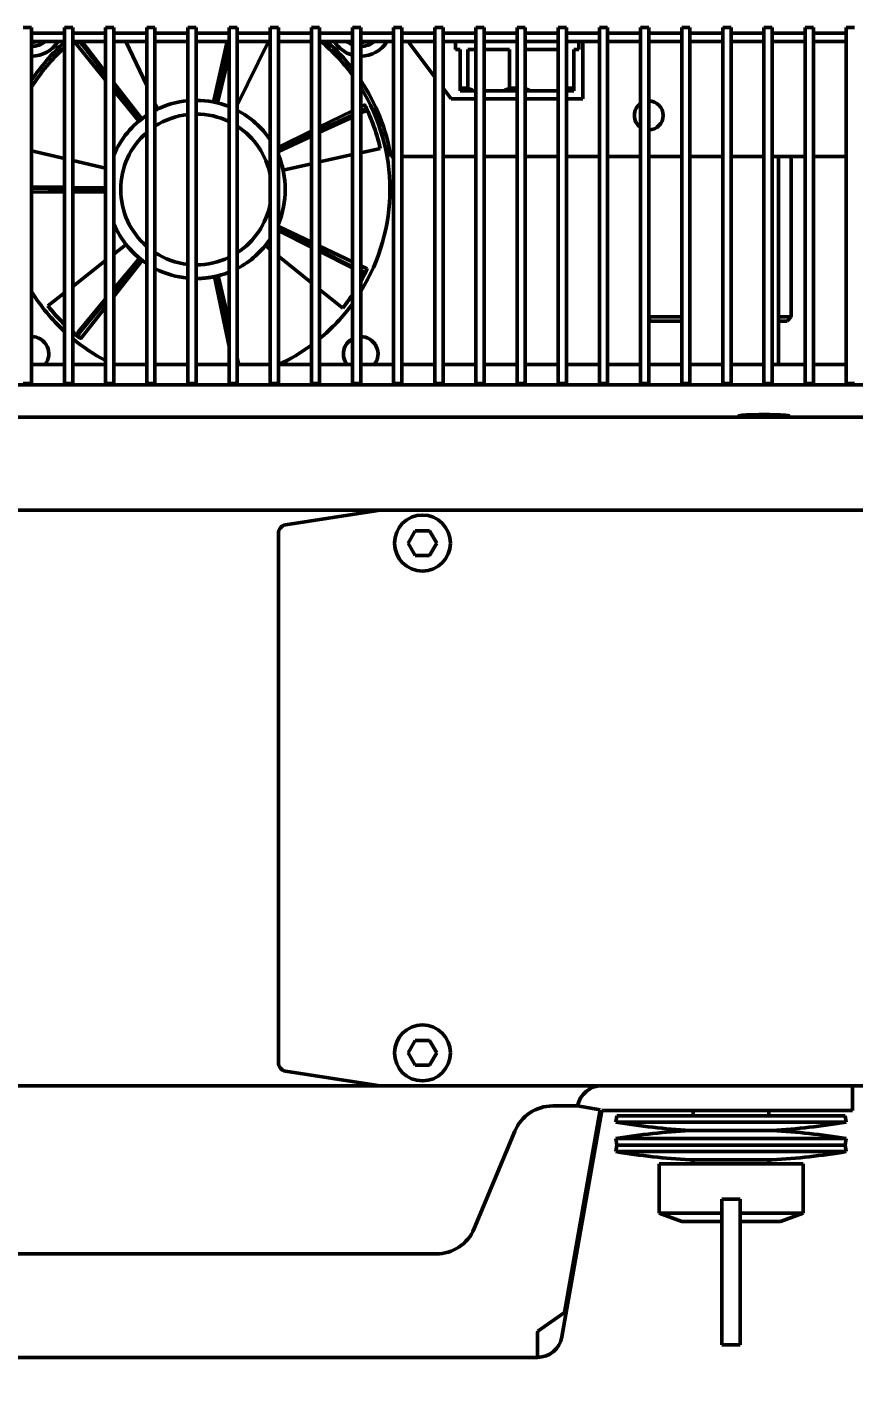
# Model space of a CAD drawing. Header units: millimetres. Extents: x 100 to 5488, y 100 to 4218.
# Drawn here: x 1876.1 to 1976.5, y 2052.7 to 2219.4 of the extents above; entities that cross this region are included whole.
import ezdxf

# ---------------------------------------------------------------- set-up
doc = ezdxf.new("R2010")
doc.units = ezdxf.units.MM
doc.header["$LTSCALE"] = 20
doc.layers.add('Dimension (ANSI)', color=7, linetype='Continuous', lineweight=25)
doc.layers.add('Visible (ANSI)', color=7, linetype='Continuous', lineweight=50)
doc.styles.add('My Text', font='tahoma.ttf')
doc.dimstyles.new('My Dimension - mm [in] (ANSI)', dxfattribs={"dimscale": 20, "dimtxt": 0.7, "dimasz": 2.5, "dimexe": 3.175, "dimexo": 1.6002, "dimgap": 0.8, "dimtad": 0, "dimtoh": 1, "dimrnd": 1e-08, "dimzin": 4, "dimdsep": 46, "dimtxsty": 'My Text', "dimcen": 0.09, "dimdle": 10, "dimclrd": 1, "dimclre": 1, "dimclrt": 1, "dimadec": 1, "dimazin": 1, "dimtfac": 4.354286, "dimtofl": 0, "dimtmove": 0, "dimatfit": 3, "dimfxl": 1, "dimtolj": 1, "dimtzin": 4, "dimlwd": -1, "dimlwe": -1, "dimarcsym": 0})

# ---------------------------------------------------------------- blocks, each defined once
blk = doc.blocks.new('*D9')
at = {"layer": 'Defpoints', "color": 0, "transparency": 16777216}
for p in [(1582.11, 2091.04), (2581.11, 2091.04), (2581.11, 1935.54)]:
    blk.add_point(p, dxfattribs=at)
at = {"layer": 'Dimension (ANSI)', "color": 1, "transparency": 16777216}
for p, q in [((1582.11, 2059.04), (1582.11, 1872.04)), ((2581.11, 2059.04), (2581.11, 1872.04)), ((1632.11, 1935.54), (1968.18, 1935.54)), ((2531.11, 1935.54), (2195.04, 1935.54))]:
    blk.add_line(p, q, dxfattribs=at)
for points in [[(1632.11, 1943.88), (1632.11, 1927.21), (1582.11, 1935.54)], [(2531.11, 1943.88), (2531.11, 1927.21), (2581.11, 1935.54)]]:
    blk.add_solid(points, dxfattribs=at)
at = {"layer": 'Dimension (ANSI)', "color": 1, "transparency": 16777216, "insert": (2081.61, 1944.7), "char_height": 14, "attachment_point": 2, "style": 'My Text'}
blk.add_mtext('\\A1;999.00 mm [39.331 in]', dxfattribs=at)

msp = doc.modelspace()

# ---------------------------------------------------------------- linework, layer by layer
at = {"layer": 'Visible (ANSI)'}
for p, q in [((1875.613, 2219.441), (1876.613, 2219.441)), ((1876.613, 2219.441), (1876.613, 2219.206)), ((1876.613, 2181.713), (1876.613, 2219.206)), ((1880.613, 2219.206), (1880.613, 2219.441)), ((1880.613, 2219.441), (1881.613, 2219.441)), ((1880.613, 2219.206), (1880.613, 2181.713)), ((1881.613, 2219.441), (1881.613, 2219.206)), ((1881.613, 2181.713), (1881.613, 2219.206)), ((1885.613, 2219.206), (1885.613, 2219.441)), ((1885.613, 2219.441), (1886.613, 2219.441)), ((1885.613, 2219.206), (1885.613, 2181.713)), ((1886.613, 2219.441), (1886.613, 2219.206)), ((1886.613, 2181.713), (1886.613, 2219.206)), ((1890.613, 2219.206), (1890.613, 2219.441)), ((1890.613, 2219.441), (1891.613, 2219.441)), ((1890.613, 2219.206), (1890.613, 2181.713)), ((1891.613, 2219.441), (1891.613, 2219.206)), ((1891.613, 2181.713), (1891.613, 2219.206)), ((1895.613, 2219.206), (1895.613, 2219.441)), ((1895.613, 2219.441), (1896.613, 2219.441)), ((1895.613, 2219.206), (1895.613, 2181.713)), ((1896.613, 2219.441), (1896.613, 2219.206)), ((1896.613, 2181.713), (1896.613, 2219.206)), ((1900.613, 2219.206), (1900.613, 2219.441)), ((1900.613, 2219.441), (1901.613, 2219.441)), ((1900.613, 2219.206), (1900.613, 2181.713)), ((1901.613, 2219.441), (1901.613, 2219.206)), ((1901.613, 2181.713), (1901.613, 2219.206)), ((1905.613, 2219.206), (1905.613, 2219.441)), ((1905.613, 2219.441), (1906.613, 2219.441)), ((1905.613, 2219.206), (1905.613, 2181.713)), ((1906.613, 2219.441), (1906.613, 2219.206)), ((1906.613, 2181.713), (1906.613, 2219.206)), ((1910.613, 2219.206), (1910.613, 2219.441)), ((1910.613, 2219.441), (1911.613, 2219.441)), ((1910.613, 2219.206), (1910.613, 2181.713)), ((1911.613, 2219.441), (1911.613, 2219.206)), ((1911.613, 2181.713), (1911.613, 2219.206)), ((1915.613, 2219.206), (1915.613, 2219.441)), ((1915.613, 2219.441), (1916.613, 2219.441)), ((1915.613, 2219.206), (1915.613, 2181.713)), ((1916.613, 2219.441), (1916.613, 2219.206)), ((1916.613, 2181.713), (1916.613, 2219.206)), ((1920.613, 2219.206), (1920.613, 2219.441)), ((1920.613, 2219.441), (1921.613, 2219.441)), ((1920.613, 2219.206), (1920.613, 2181.713)), ((1921.613, 2219.441), (1921.613, 2219.206)), ((1921.613, 2181.713), (1921.613, 2219.206)), ((1925.613, 2219.206), (1925.613, 2219.441)), ((1925.613, 2219.441), (1926.613, 2219.441)), ((1925.613, 2219.206), (1925.613, 2181.713)), ((1926.613, 2219.441), (1926.613, 2219.206)), ((1926.613, 2181.713), (1926.613, 2219.206)), ((1930.613, 2219.206), (1930.613, 2219.441)), ((1930.613, 2219.441), (1931.613, 2219.441)), ((1930.613, 2219.206), (1930.613, 2181.713)), ((1931.613, 2219.441), (1931.613, 2219.206)), ((1931.613, 2181.713), (1931.613, 2219.206)), ((1935.613, 2219.206), (1935.613, 2219.441)), ((1935.613, 2219.441), (1936.613, 2219.441)), ((1935.613, 2219.206), (1935.613, 2181.713)), ((1936.613, 2219.441), (1936.613, 2219.206)), ((1936.613, 2181.713), (1936.613, 2219.206)), ((1940.613, 2219.206), (1940.613, 2219.441)), ((1940.613, 2219.441), (1941.613, 2219.441)), ((1940.613, 2219.206), (1940.613, 2181.713)), ((1941.613, 2219.441), (1941.613, 2219.206)), ((1941.613, 2181.713), (1941.613, 2219.206)), ((1945.613, 2219.206), (1945.613, 2219.441)), ((1945.613, 2219.441), (1946.613, 2219.441)), ((1945.613, 2219.206), (1945.613, 2181.713)), ((1946.613, 2219.441), (1946.613, 2219.206)), ((1946.613, 2181.713), (1946.613, 2219.206)), ((1950.613, 2219.206), (1950.613, 2219.441)), ((1950.613, 2219.441), (1951.613, 2219.441)), ((1950.613, 2219.206), (1950.613, 2181.713)), ((1951.613, 2219.441), (1951.613, 2219.206)), ((1951.613, 2181.713), (1951.613, 2219.206)), ((1955.613, 2219.206), (1955.613, 2219.441)), ((1955.613, 2219.441), (1956.613, 2219.441)), ((1955.613, 2219.206), (1955.613, 2181.713)), ((1956.613, 2219.441), (1956.613, 2219.206)), ((1956.613, 2181.713), (1956.613, 2219.206)), ((1960.613, 2219.206), (1960.613, 2219.441)), ((1960.613, 2219.441), (1961.613, 2219.441)), ((1960.613, 2219.206), (1960.613, 2181.713)), ((1961.613, 2219.441), (1961.613, 2219.206)), ((1961.613, 2181.713), (1961.613, 2219.206)), ((1965.613, 2219.206), (1965.613, 2219.441)), ((1965.613, 2219.441), (1966.613, 2219.441)), ((1965.613, 2219.206), (1965.613, 2181.713)), ((1966.613, 2219.441), (1966.613, 2219.206)), ((1966.613, 2181.713), (1966.613, 2219.206)), ((1970.613, 2219.206), (1970.613, 2219.441)), ((1970.613, 2219.441), (1971.613, 2219.441)), ((1970.613, 2219.206), (1970.613, 2181.713)), ((1971.613, 2219.441), (1971.613, 2219.206)), ((1971.613, 2181.713), (1971.613, 2219.206)), ((1975.613, 2219.206), (1975.613, 2219.441)), ((1975.613, 2219.441), (1976.613, 2219.441)), ((1975.613, 2219.206), (1975.613, 2181.713)), ((1876.613, 2218.741), (1880.613, 2218.741)), ((1880.613, 2217.741), (1876.613, 2217.741)), ((1881.613, 2218.741), (1885.613, 2218.741)), ((1885.613, 2217.741), (1881.613, 2217.741)), ((1882.412, 2217.727), (1882.263, 2217.61)), ((1886.613, 2218.741), (1890.613, 2218.741)), ((1890.613, 2217.741), (1886.613, 2217.741)), ((1888.07, 2217.741), (1890.613, 2212.383)), ((1891.613, 2218.741), (1895.613, 2218.741)), ((1895.613, 2217.741), (1891.613, 2217.741)), ((1896.613, 2218.741), (1900.613, 2218.741)), ((1900.613, 2217.741), (1896.613, 2217.741)), ((1898.742, 2210.363), (1900.369, 2217.741)), ((1901.613, 2218.741), (1905.613, 2218.741)), ((1905.613, 2217.741), (1901.613, 2217.741)), ((1905.396, 2217.741), (1901.613, 2209.987)), ((1906.613, 2218.741), (1910.613, 2218.741)), ((1910.613, 2217.741), (1906.613, 2217.741)), ((1911.613, 2218.741), (1915.613, 2218.741)), ((1915.613, 2217.741), (1911.613, 2217.741)), ((1916.613, 2218.741), (1920.613, 2218.741)), ((1920.613, 2217.741), (1916.613, 2217.741)), ((1921.613, 2218.741), (1925.613, 2218.741)), ((1925.613, 2217.741), (1921.613, 2217.741)), ((1922.363, 2217.741), (1925.613, 2213.407)), ((1926.613, 2218.741), (1930.613, 2218.741)), ((1930.613, 2217.741), (1926.613, 2217.741)), ((1928.113, 2217.741), (1928.113, 2216.741)), ((1931.613, 2218.741), (1935.613, 2218.741)), ((1935.613, 2217.741), (1931.613, 2217.741)), ((1936.613, 2218.741), (1940.613, 2218.741)), ((1940.613, 2217.741), (1936.613, 2217.741)), ((1941.613, 2218.741), (1945.613, 2218.741)), ((1945.613, 2217.741), (1941.613, 2217.741)), ((1943.113, 2217.741), (1943.113, 2216.741)), ((1943.613, 2217.241), (1943.613, 2217.741)), ((1946.613, 2218.741), (1950.613, 2218.741)), ((1950.613, 2217.741), (1946.613, 2217.741)), ((1951.613, 2218.741), (1955.613, 2218.741)), ((1955.613, 2217.741), (1951.613, 2217.741)), ((1956.613, 2218.741), (1960.613, 2218.741)), ((1960.613, 2217.741), (1956.613, 2217.741)), ((1961.613, 2218.741), (1965.613, 2218.741)), ((1965.613, 2217.741), (1961.613, 2217.741)), ((1966.613, 2218.741), (1970.613, 2218.741)), ((1970.613, 2217.741), (1966.613, 2217.741)), ((1971.613, 2218.741), (1975.613, 2218.741)), ((1975.613, 2217.741), (1971.613, 2217.741)), ((1885.613, 2213.011), (1882.04, 2217.429)), ((1882.767, 2217.369), (1885.613, 2213.678)), ((1885.613, 2214.004), (1882.923, 2217.491)), ((1900.613, 2216.911), (1898.996, 2210.309)), ((1899.189, 2210.263), (1900.613, 2216.075)), ((1928.713, 2216.741), (1928.113, 2216.741)), ((1928.713, 2212.041), (1928.713, 2216.741)), ((1929.617, 2216.741), (1929.617, 2212.041)), ((1930.613, 2216.741), (1929.617, 2216.741)), ((1934.708, 2216.741), (1931.613, 2216.741)), ((1934.708, 2212.041), (1934.708, 2216.741)), ((1940.613, 2216.741), (1936.613, 2216.741)), ((1942.513, 2216.741), (1942.513, 2212.041)), ((1943.113, 2216.741), (1942.513, 2216.741)), ((1943.613, 2210.741), (1943.613, 2217.241)), ((1889.997, 2208.319), (1886.613, 2212.707)), ((1886.613, 2212.381), (1889.839, 2208.198)), ((1889.639, 2208.033), (1886.613, 2211.775)), ((1926.613, 2212.074), (1927.613, 2210.741)), ((1928.713, 2212.041), (1928.713, 2211.741)), ((1929.617, 2212.041), (1928.713, 2212.041)), ((1930.382, 2211.741), (1928.713, 2211.741)), ((1930.382, 2211.741), (1930.613, 2211.741)), ((1931.613, 2211.741), (1933.944, 2211.741)), ((1935.613, 2211.741), (1933.944, 2211.741)), ((1935.613, 2212.041), (1934.708, 2212.041)), ((1937.282, 2211.741), (1936.613, 2211.741)), ((1937.282, 2211.741), (1940.613, 2211.741)), ((1942.513, 2212.041), (1941.613, 2212.041)), ((1942.513, 2211.741), (1941.613, 2211.741)), ((1891.613, 2210.276), (1891.968, 2209.528)), ((1911.613, 2207.342), (1915.613, 2209.307)), ((1916.613, 2209.798), (1917.09, 2210.032)), ((1916.87, 2209.337), (1916.613, 2209.218)), ((1917.298, 2209.604), (1917.217, 2209.775)), ((1927.613, 2210.741), (1930.613, 2210.741)), ((1931.613, 2210.741), (1935.613, 2210.741)), ((1936.613, 2210.741), (1940.613, 2210.741)), ((1941.613, 2210.741), (1943.613, 2210.741)), ((1889.839, 2208.198), (1889.997, 2208.319)), ((1915.613, 2208.755), (1911.613, 2206.904)), ((1911.613, 2206.684), (1915.613, 2208.536)), ((1916.613, 2208.999), (1916.955, 2209.157)), ((1906.613, 2204.885), (1910.613, 2206.85)), ((1910.613, 2206.441), (1906.613, 2204.589)), ((1906.613, 2204.37), (1910.613, 2206.221)), ((1876.613, 2204.436), (1880.613, 2203.497)), ((1918.978, 2204.735), (1916.613, 2204.207)), ((1918.944, 2204.89), (1918.978, 2204.735)), ((1881.613, 2203.262), (1885.613, 2202.323)), ((1910.613, 2202.867), (1907.186, 2202.102)), ((1915.613, 2203.984), (1911.613, 2203.09)), ((1920.277, 2203.741), (1920.613, 2203.741)), ((1921.613, 2203.741), (1925.613, 2203.741)), ((1926.613, 2203.741), (1930.613, 2203.741)), ((1931.613, 2203.741), (1935.613, 2203.741)), ((1936.613, 2203.741), (1940.613, 2203.741)), ((1941.613, 2203.741), (1945.613, 2203.741)), ((1946.613, 2203.741), (1950.613, 2203.741)), ((1951.613, 2203.741), (1955.613, 2203.741)), ((1956.613, 2203.741), (1960.613, 2203.741)), ((1961.613, 2203.741), (1965.613, 2203.741)), ((1966.613, 2203.741), (1970.613, 2203.741)), ((1967.363, 2203.741), (1967.363, 2178.435)), ((1968.913, 2203.741), (1968.913, 2184.241)), ((1971.613, 2203.741), (1975.613, 2203.741)), ((1880.613, 2200.009), (1876.613, 2200.076)), ((1876.613, 2199.877), (1880.613, 2199.81)), ((1880.613, 2199.431), (1876.613, 2199.406)), ((1885.613, 2199.925), (1881.613, 2199.992)), ((1881.613, 2199.793), (1885.613, 2199.726)), ((1885.613, 2199.463), (1881.613, 2199.437)), ((1906.613, 2195.215), (1910.613, 2193.313)), ((1910.613, 2192.904), (1906.613, 2194.921)), ((1906.613, 2194.698), (1910.613, 2192.681)), ((1886.613, 2191.875), (1888.098, 2193.043)), ((1905.613, 2192.45), (1905.03, 2192.921)), ((1911.613, 2192.837), (1915.613, 2190.934)), ((1881.613, 2187.942), (1885.613, 2191.088)), ((1889.713, 2191.389), (1886.613, 2187.636)), ((1886.613, 2187.323), (1889.866, 2191.262)), ((1890.071, 2191.103), (1886.613, 2186.713)), ((1889.866, 2191.262), (1889.713, 2191.389)), ((1910.613, 2188.399), (1906.613, 2191.639)), ((1915.613, 2190.383), (1911.613, 2192.4)), ((1911.613, 2192.177), (1915.613, 2190.16)), ((1899.03, 2189.179), (1898.835, 2189.138)), ((1900.613, 2181.63), (1899.03, 2189.179)), ((1899.282, 2189.239), (1900.613, 2183.551)), ((1916.613, 2190.459), (1917.397, 2190.086)), ((1916.716, 2189.826), (1916.613, 2189.878)), ((1916.613, 2189.656), (1916.628, 2189.648)), ((1917.191, 2189.656), (1917.275, 2189.826)), ((1898.835, 2189.138), (1900.613, 2180.66)), ((1914.419, 2185.315), (1911.613, 2187.589)), ((1878.601, 2185.573), (1880.613, 2187.155)), ((1885.613, 2186.425), (1882.336, 2182.459)), ((1882.49, 2182.333), (1885.613, 2186.113)), ((1878.698, 2185.448), (1878.601, 2185.573)), ((1885.613, 2185.444), (1882.593, 2181.612)), ((1914.519, 2185.438), (1914.419, 2185.315)), ((1955.613, 2184.241), (1951.613, 2184.241)), ((1968.913, 2184.241), (1967.363, 2184.241)), ((1968.413, 2183.741), (1968.913, 2184.241)), ((1951.813, 2183.741), (1951.613, 2183.941)), ((1955.613, 2183.741), (1951.813, 2183.741)), ((1968.413, 2183.741), (1967.363, 2183.741)), ((1876.613, 2181.713), (1876.613, 2176.137)), ((1880.613, 2176.137), (1880.613, 2181.713)), ((1881.613, 2181.713), (1881.613, 2176.137)), ((1882.219, 2181.908), (1882.367, 2181.789)), ((1885.613, 2176.137), (1885.613, 2181.713)), ((1886.613, 2181.713), (1886.613, 2176.137)), ((1890.613, 2176.137), (1890.613, 2181.713)), ((1891.613, 2181.713), (1891.613, 2176.137)), ((1895.613, 2176.137), (1895.613, 2181.713)), ((1896.613, 2181.713), (1896.613, 2176.137)), ((1900.613, 2176.137), (1900.613, 2181.713)), ((1901.613, 2181.713), (1901.613, 2176.137)), ((1905.613, 2176.137), (1905.613, 2181.713)), ((1906.613, 2181.713), (1906.613, 2176.137)), ((1910.613, 2176.137), (1910.613, 2181.713)), ((1911.613, 2181.713), (1911.613, 2176.137)), ((1915.613, 2176.137), (1915.613, 2181.713)), ((1916.613, 2181.713), (1916.613, 2176.137)), ((1920.613, 2176.137), (1920.613, 2181.713)), ((1921.613, 2181.713), (1921.613, 2176.137)), ((1925.613, 2176.137), (1925.613, 2181.713)), ((1926.613, 2181.713), (1926.613, 2176.137)), ((1930.613, 2176.137), (1930.613, 2181.713)), ((1931.613, 2181.713), (1931.613, 2176.137)), ((1935.613, 2176.137), (1935.613, 2181.713)), ((1936.613, 2181.713), (1936.613, 2176.137)), ((1940.613, 2176.137), (1940.613, 2181.713)), ((1941.613, 2181.713), (1941.613, 2176.137)), ((1945.613, 2176.137), (1945.613, 2181.713)), ((1946.613, 2181.713), (1946.613, 2176.137)), ((1950.613, 2176.137), (1950.613, 2181.713)), ((1951.613, 2181.713), (1951.613, 2176.137)), ((1955.613, 2176.137), (1955.613, 2181.713)), ((1956.613, 2181.713), (1956.613, 2176.137)), ((1960.613, 2176.137), (1960.613, 2181.713)), ((1961.613, 2181.713), (1961.613, 2176.137)), ((1965.613, 2176.137), (1965.613, 2181.713)), ((1966.613, 2181.713), (1966.613, 2176.137)), ((1970.613, 2176.137), (1970.613, 2181.713)), ((1971.613, 2181.713), (1971.613, 2176.137)), ((1975.613, 2176.137), (1975.613, 2181.713)), ((1901.613, 2179.275), (1901.809, 2178.435)), ((1880.613, 2178.435), (1876.613, 2178.435)), ((1885.613, 2178.435), (1881.613, 2178.435)), ((1890.613, 2178.435), (1886.613, 2178.435)), ((1895.613, 2178.435), (1891.613, 2178.435)), ((1900.613, 2178.435), (1896.613, 2178.435)), ((1905.613, 2178.435), (1901.613, 2178.435)), ((1910.613, 2178.435), (1906.613, 2178.435)), ((1915.613, 2178.435), (1911.613, 2178.435)), ((1920.613, 2178.435), (1916.613, 2178.435)), ((1925.613, 2178.435), (1921.613, 2178.435)), ((1930.613, 2178.435), (1926.613, 2178.435)), ((1935.613, 2178.435), (1931.613, 2178.435)), ((1940.613, 2178.435), (1936.613, 2178.435)), ((1945.613, 2178.435), (1941.613, 2178.435)), ((1950.613, 2178.435), (1946.613, 2178.435)), ((1955.613, 2178.435), (1951.613, 2178.435)), ((1960.613, 2178.435), (1956.613, 2178.435)), ((1965.613, 2178.435), (1961.613, 2178.435)), ((1970.613, 2178.435), (1966.613, 2178.435)), ((1975.613, 2178.435), (1971.613, 2178.435)), ((1605.913, 2175.99), (2557.313, 2175.99)), ((1875.613, 2176.131), (1876.613, 2176.131)), ((1876.613, 2176.137), (1876.613, 2176.131)), ((1880.613, 2176.131), (1880.613, 2176.137)), ((1880.613, 2176.131), (1881.613, 2176.131)), ((1881.613, 2176.137), (1881.613, 2176.131)), ((1885.613, 2176.131), (1885.613, 2176.137)), ((1885.613, 2176.131), (1886.613, 2176.131)), ((1886.613, 2176.137), (1886.613, 2176.131)), ((1890.613, 2176.131), (1890.613, 2176.137)), ((1890.613, 2176.131), (1891.613, 2176.131)), ((1891.613, 2176.137), (1891.613, 2176.131)), ((1895.613, 2176.131), (1895.613, 2176.137)), ((1895.613, 2176.131), (1896.613, 2176.131)), ((1896.613, 2176.137), (1896.613, 2176.131)), ((1900.613, 2176.131), (1900.613, 2176.137)), ((1900.613, 2176.131), (1901.613, 2176.131)), ((1901.613, 2176.137), (1901.613, 2176.131)), ((1905.613, 2176.131), (1905.613, 2176.137)), ((1905.613, 2176.131), (1906.613, 2176.131)), ((1906.613, 2176.137), (1906.613, 2176.131)), ((1910.613, 2176.131), (1910.613, 2176.137)), ((1910.613, 2176.131), (1911.613, 2176.131)), ((1911.613, 2176.137), (1911.613, 2176.131)), ((1915.613, 2176.131), (1915.613, 2176.137)), ((1915.613, 2176.131), (1916.613, 2176.131)), ((1916.613, 2176.137), (1916.613, 2176.131)), ((1920.613, 2176.131), (1920.613, 2176.137)), ((1920.613, 2176.131), (1921.613, 2176.131)), ((1921.613, 2176.137), (1921.613, 2176.131)), ((1925.613, 2176.131), (1925.613, 2176.137)), ((1925.613, 2176.131), (1926.613, 2176.131)), ((1926.613, 2176.137), (1926.613, 2176.131)), ((1930.613, 2176.131), (1930.613, 2176.137)), ((1930.613, 2176.131), (1931.613, 2176.131)), ((1931.613, 2176.137), (1931.613, 2176.131)), ((1935.613, 2176.131), (1935.613, 2176.137)), ((1935.613, 2176.131), (1936.613, 2176.131)), ((1936.613, 2176.137), (1936.613, 2176.131)), ((1940.613, 2176.131), (1940.613, 2176.137)), ((1940.613, 2176.131), (1941.613, 2176.131)), ((1941.613, 2176.137), (1941.613, 2176.131)), ((1945.613, 2176.131), (1945.613, 2176.137)), ((1945.613, 2176.131), (1946.613, 2176.131)), ((1946.613, 2176.137), (1946.613, 2176.131)), ((1950.613, 2176.131), (1950.613, 2176.137)), ((1950.613, 2176.131), (1951.613, 2176.131)), ((1951.613, 2176.137), (1951.613, 2176.131)), ((1955.613, 2176.131), (1955.613, 2176.137)), ((1955.613, 2176.131), (1956.613, 2176.131)), ((1956.613, 2176.137), (1956.613, 2176.131)), ((1960.613, 2176.131), (1960.613, 2176.137)), ((1960.613, 2176.131), (1961.613, 2176.131)), ((1961.613, 2176.137), (1961.613, 2176.131)), ((1965.613, 2176.131), (1965.613, 2176.137)), ((1965.613, 2176.131), (1966.613, 2176.131)), ((1966.613, 2176.137), (1966.613, 2176.131)), ((1970.613, 2176.131), (1970.613, 2176.137)), ((1970.613, 2176.131), (1971.613, 2176.131)), ((1971.613, 2176.137), (1971.613, 2176.131)), ((1975.613, 2176.131), (1975.613, 2176.137)), ((1975.613, 2176.131), (1976.613, 2176.131)), ((1605.613, 2172.041), (2557.613, 2172.041)), ((1596.113, 2160.741), (1919.409, 2160.741)), ((1918.463, 2160.67), (1907.463, 2158.953)), ((1919.409, 2160.741), (2243.817, 2160.741)), ((1906.613, 2093.582), (1906.613, 2157.9)), ((1923.247, 2158.241), (1922.381, 2156.741)), ((1923.247, 2158.241), (1924.979, 2158.241)), ((1925.845, 2156.741), (1924.979, 2158.241)), ((1922.381, 2156.741), (1923.247, 2155.241)), ((1924.979, 2155.241), (1925.845, 2156.741)), ((1924.979, 2155.241), (1923.247, 2155.241)), ((1923.247, 2096.241), (1922.381, 2094.741)), ((1923.247, 2096.241), (1924.979, 2096.241)), ((1925.845, 2094.741), (1924.979, 2096.241)), ((1922.381, 2094.741), (1923.247, 2093.241)), ((1924.979, 2093.241), (1925.845, 2094.741)), ((1907.463, 2092.529), (1918.463, 2090.812)), ((1924.979, 2093.241), (1923.247, 2093.241)), ((1919.409, 2090.741), (1609.39, 2090.741)), ((1919.409, 2090.741), (2243.817, 2090.741)), ((1976.389, 2090.741), (1976.389, 2087.741)), ((1942.958, 2088.296), (1939.946, 2088.296)), ((1941.05, 2060.2), (1945.906, 2087.741)), ((1945.715, 2087.81), (1941.374, 2063.189)), ((1942.958, 2088.296), (1945.715, 2087.81)), ((1971.389, 2087.741), (1945.906, 2087.741)), ((1957.013, 2087.109), (1957.013, 2087.741)), ((1966.213, 2087.109), (1966.213, 2087.741)), ((1976.389, 2087.741), (1971.389, 2087.741)), ((1947.743, 2087.109), (1947.613, 2086.319)), ((1947.613, 2086.319), (1975.613, 2086.319)), ((1947.743, 2087.109), (1975.483, 2087.109)), ((1975.483, 2087.109), (1975.613, 2086.319)), ((1930.395, 2073.373), (1935.331, 2085.219)), ((1975.613, 2084.319), (1947.613, 2084.319)), ((1947.743, 2083.53), (1947.613, 2084.319)), ((1956.613, 2085.319), (1966.613, 2085.319)), ((1966.613, 2085.319), (1956.613, 2085.319)), ((1975.483, 2083.53), (1975.613, 2084.319)), ((1947.743, 2083.53), (1947.613, 2082.741)), ((1947.613, 2082.741), (1975.613, 2082.741)), ((1947.743, 2083.53), (1975.483, 2083.53)), ((1947.743, 2083.53), (1975.483, 2083.53)), ((1975.483, 2083.53), (1975.613, 2082.741)), ((1952.863, 2081.241), (1970.363, 2081.241)), ((1952.863, 2075.241), (1952.863, 2081.241)), ((1966.613, 2081.741), (1956.613, 2081.741)), ((1957.013, 2081.241), (1957.013, 2081.741)), ((1966.213, 2081.241), (1966.213, 2081.741)), ((1970.363, 2075.241), (1970.363, 2081.241)), ((1960.513, 2059.241), (1960.513, 2076.973)), ((1962.713, 2059.241), (1962.713, 2076.973)), ((1960.513, 2075.241), (1952.863, 2075.241)), ((1955.613, 2074.241), (1952.863, 2075.241)), ((1955.613, 2074.241), (1960.513, 2074.241)), ((1962.713, 2075.241), (1970.363, 2075.241)), ((1962.713, 2074.241), (1967.613, 2074.241)), ((1967.613, 2074.241), (1970.363, 2075.241)), ((1925.779, 2070.296), (1737.446, 2070.296)), ((1941.374, 2063.189), (1938.13, 2060.918)), ((1938.095, 2060.721), (1938.13, 2060.918)), ((1938.095, 2060.721), (1938.095, 2057.721)), ((1960.513, 2059.241), (1962.713, 2059.241)), ((1938.095, 2057.721), (1725.13, 2057.721))]:
    msp.add_line(p, q, dxfattribs=at)
for centre in [(1924.113, 2156.741), (1924.113, 2094.741)]:
    msp.add_circle(centre, 3.4, dxfattribs=at)
for centre, radius, start, end in [((1876.613, 2219.741), 3.8, 270, 328.24314), ((1876.613, 2219.741), 2.6, 270, 309.71514), ((1876.613, 2219.741), 2.1, 270, 287.75279), ((1896.613, 2199.741), 24, 131.81031, 146.44269), ((1896.613, 2199.741), 23.542, 36.18842, 49.87158), ((1896.613, 2199.741), 24, 37.65846, 48.59038), ((1916.613, 2219.741), 3.8, 211.75686, 254.74248), ((1916.613, 2219.741), 2.6, 230.28486, 247.38014), ((1916.613, 2219.741), 3.8, 270, 328.24314), ((1916.613, 2219.741), 2.6, 270, 309.71514), ((1916.613, 2219.741), 2.1, 270, 287.75279), ((1896.613, 2199.741), 23.542, 132.81599, 148.16358), ((1896.613, 2199.741), 24, 9.59407, 33.55731), ((1896.613, 2199.741), 23.542, 328.16358, 31.83642), ((1896.613, 2199.741), 10.833, 95.29638, 117.48643), ((1896.613, 2199.741), 10.833, 68.33182, 90), ((1896.613, 2199.741), 10.833, 33.82216, 62.51357), ((1951.613, 2208.741), 1.75, 124.8499, 235.1501), ((1951.613, 2208.741), 1.75, 270, 90), ((1896.613, 2199.741), 10.833, 123.63128, 157.38014), ((1896.613, 2199.741), 9.167, 96.26291, 123.05573), ((1896.613, 2199.741), 9.167, 64.1279, 90), ((1896.613, 2199.741), 9.167, 130.88519, 229.11481), ((1896.613, 2199.741), 9.167, 10.9425, 56.94427), ((1896.613, 2199.741), 10.833, 337.38014, 22.61986), ((1896.613, 2199.741), 9.167, 303.05573, 349.0575), ((1896.613, 2199.741), 10.833, 202.61986, 236.36872), ((1896.613, 2199.741), 10.833, 297.48643, 326.17784), ((1896.613, 2199.741), 9.167, 236.94427, 263.73709), ((1896.613, 2199.741), 9.167, 270, 295.8721), ((1896.613, 2199.741), 10.833, 242.51357, 264.70362), ((1896.613, 2199.741), 10.833, 270, 291.66818), ((1896.613, 2199.741), 23.542, 211.83642, 227.18401), ((1896.613, 2199.741), 23.542, 309.58098, 323.81158), ((1876.613, 2179.741), 2.1, 321.56992, 90), ((1896.613, 2199.741), 23.542, 230.41902, 242.14363), ((1916.613, 2179.741), 2.1, 118.43689, 218.43008), ((1916.613, 2179.741), 2.1, 321.56992, 90), ((1896.613, 2199.741), 23.542, 295.17634, 306.49055), ((1945.906, 2087.741), 3, 90, 169.33922), ((1939.946, 2083.296), 5, 90, 157.38014), ((1961.613, 2171.319), 86.145, 260.64702, 266.6726), ((1961.613, 2171.319), 86.145, 273.3274, 279.35298), ((1961.613, 1999.319), 86.145, 93.3274, 99.35298), ((1961.613, 1999.319), 86.145, 80.64702, 86.6726), ((1961.613, 2167.741), 86.145, 260.64702, 266.6726), ((1961.613, 2167.741), 86.145, 273.3274, 279.35298), ((1925.779, 2075.296), 5, 270, 337.38014), ((1938.095, 2060.721), 3, 270, 350)]:
    msp.add_arc(centre, radius, start, end, dxfattribs=at)
for centre, major_axis, ratio, start_param, end_param in [((1919.45, 2159.741), (-2.566, 0.019), 0.389684, 4.7313406, 5.1100028), ((1907.613, 2157.893), (-0.049, 1.07), 0.9335383, 0.1021487, 1.5220923), ((1907.613, 2093.588), (-0.049, -1.07), 0.9335383, 4.761093, 6.1810366), ((1919.45, 2091.741), (-2.566, -0.019), 0.389684, 1.1731826, 1.5518447)]:
    msp.add_ellipse(centre, major_axis=major_axis, ratio=ratio, start_param=start_param, end_param=end_param, dxfattribs=at)
for points, knots in [([(1882.11, 2217.486), (1882.052, 2217.438), (1882.029, 2217.419), (1882.061, 2217.446), (1882.113, 2217.49), (1882.262, 2217.609)], [-0.27947461, -0.27947461, -0.27947461, -0.27947461, -0.13305383, -0.13305383, -0.00000154, -0.00000154, -0.00000154, -0.00000154]), ([(1882.262, 2217.609), (1882.274, 2217.619), (1882.289, 2217.626), (1882.323, 2217.634), (1882.342, 2217.636), (1882.401, 2217.631), (1882.444, 2217.62), (1882.532, 2217.579), (1882.577, 2217.551), (1882.649, 2217.495), (1882.676, 2217.47), (1882.724, 2217.42), (1882.746, 2217.395), (1882.767, 2217.369)], [0.000001539, 0.000001539, 0.000001539, 0.000001539, 0.010593105, 0.010593105, 0.021530915, 0.021530915, 0.040330241, 0.040330241, 0.058556909, 0.058556909, 0.069740001, 0.069740001, 0.079788015, 0.079788015, 0.079788015, 0.079788015]), ([(1882.923, 2217.491), (1882.903, 2217.518), (1882.881, 2217.543), (1882.832, 2217.593), (1882.805, 2217.617), (1882.734, 2217.674), (1882.688, 2217.702), (1882.628, 2217.729), (1882.611, 2217.736), (1882.595, 2217.741)], [0.000001469, 0.000001469, 0.000001469, 0.000001469, 0.010031174, 0.010031174, 0.021271968, 0.021271968, 0.03938507, 0.03938507, 0.046540178, 0.046540178, 0.046540178, 0.046540178]), ([(1930.382, 2211.741), (1930.292, 2211.77), (1930.205, 2211.801), (1930.119, 2211.833), (1930.032, 2211.865), (1929.948, 2211.899), (1929.864, 2211.934), (1929.781, 2211.968), (1929.698, 2212.004), (1929.617, 2212.041)], [0, 0, 0, 0, 0.3333333, 0.3333333, 0.3333333, 0.6666667, 0.6666667, 0.6666667, 1, 1, 1, 1]), ([(1937.282, 2211.741), (1937.192, 2211.77), (1937.105, 2211.801), (1937.019, 2211.833), (1936.932, 2211.865), (1936.848, 2211.899), (1936.764, 2211.934), (1936.713, 2211.955), (1936.663, 2211.976), (1936.613, 2211.998)], [0, 0, 0, 0, 0.33333333, 0.33333333, 0.33333333, 0.66666667, 0.66666667, 0.66666667, 0.87002344, 0.87002344, 0.87002344, 0.87002344]), ([(1942.513, 2211.741), (1942.513, 2211.77), (1942.513, 2211.801), (1942.513, 2211.833), (1942.513, 2211.865), (1942.513, 2211.899), (1942.513, 2211.934), (1942.513, 2211.968), (1942.513, 2212.004), (1942.513, 2212.041)], [0, 0, 0, 0, 0.3333333, 0.3333333, 0.3333333, 0.6666667, 0.6666667, 0.6666667, 1, 1, 1, 1]), ([(1917.216, 2209.776), (1917.223, 2209.762), (1917.227, 2209.746), (1917.227, 2209.711), (1917.224, 2209.692), (1917.207, 2209.635), (1917.186, 2209.597), (1917.127, 2209.519), (1917.09, 2209.481), (1917.019, 2209.424), (1916.989, 2209.403), (1916.93, 2209.367), (1916.9, 2209.351), (1916.87, 2209.337)], [0.000001539, 0.000001539, 0.000001539, 0.000001539, 0.010595204, 0.010595204, 0.021535289, 0.021535289, 0.040334441, 0.040334441, 0.058560095, 0.058560095, 0.069741356, 0.069741356, 0.079788008, 0.079788008, 0.079788008, 0.079788008]), ([(1916.955, 2209.157), (1916.985, 2209.171), (1917.015, 2209.187), (1917.074, 2209.223), (1917.104, 2209.244), (1917.175, 2209.302), (1917.212, 2209.34), (1917.271, 2209.417), (1917.291, 2209.456), (1917.309, 2209.513), (1917.312, 2209.533), (1917.311, 2209.568), (1917.308, 2209.584), (1917.301, 2209.598)], [0.000001469, 0.000001469, 0.000001469, 0.000001469, 0.010031174, 0.010031174, 0.021271968, 0.021271968, 0.039385071, 0.039385071, 0.058101546, 0.058101546, 0.069091376, 0.069091376, 0.079687876, 0.079687876, 0.079687876, 0.079687876]), ([(1917.13, 2209.952), (1917.097, 2210.018), (1917.083, 2210.045), (1917.101, 2210.009), (1917.132, 2209.948), (1917.216, 2209.776)], [-0.27858662, -0.27858662, -0.27858662, -0.27858662, -0.13379883, -0.13379883, -0.00000154, -0.00000154, -0.00000154, -0.00000154]), ([(1918.944, 2204.89), (1918.697, 2205.963), (1918.414, 2206.846), (1917.935, 2208.167), (1917.679, 2208.779), (1917.352, 2209.495), (1917.275, 2209.657), (1917.222, 2209.765)], [-0.84200199, -0.84200199, -0.84200199, -0.84200199, -0.63531392, -0.63531392, -0.46010232, -0.46010232, -0.36434731, -0.36434731, -0.36434731, -0.36434731]), ([(1918.978, 2204.735), (1918.741, 2205.799), (1918.468, 2206.674), (1918.006, 2207.982), (1917.758, 2208.59), (1917.435, 2209.316), (1917.356, 2209.484), (1917.304, 2209.594)], [0.000001, 0.000001, 0.000001, 0.000001, 0.37370823, 0.37370823, 0.68960986, 0.68960986, 0.87081453, 0.87081453, 0.87081453, 0.87081453]), ([(1889.639, 2208.033), (1889.639, 2208.033), (1889.639, 2208.033), (1889.639, 2208.033), (1889.677, 2208.068), (1889.839, 2208.198)], [0.67502665, 0.67502665, 0.67502665, 0.67502665, 0.67513336, 0.67513336, 0.78520821, 0.78520821, 0.78520821, 0.78520821]), ([(1889.813, 2208.175), (1889.813, 2208.175), (1889.813, 2208.175), (1889.813, 2208.175), (1889.813, 2208.175), (1889.813, 2208.174), (1889.813, 2208.174), (1889.813, 2208.174), (1889.813, 2208.174), (1889.813, 2208.174), (1889.812, 2208.174), (1889.811, 2208.173), (1889.81, 2208.172), (1889.803, 2208.166), (1889.797, 2208.162), (1889.784, 2208.151), (1889.776, 2208.144), (1889.761, 2208.132), (1889.755, 2208.128), (1889.742, 2208.117), (1889.735, 2208.111), (1889.718, 2208.098), (1889.709, 2208.09), (1889.681, 2208.067), (1889.66, 2208.05), (1889.639, 2208.033)], [0, 0, 0, 0, 0.00001274, 0.00001274, 0.000038219, 0.000038219, 0.000089177, 0.000089177, 0.000293011, 0.000293011, 0.000595768, 0.000595768, 0.00221051, 0.00221051, 0.010822275, 0.010822275, 0.022322319, 0.022322319, 0.027983577, 0.027983577, 0.032796646, 0.032796646, 0.0371358, 0.0371358, 0.045352847, 0.045352847, 0.045352847, 0.045352847]), ([(1890.051, 2208.361), (1890.016, 2208.334), (1889.984, 2208.309), (1889.915, 2208.256), (1889.885, 2208.232), (1889.824, 2208.183), (1889.8, 2208.164), (1889.8, 2208.164)], [0, 0, 0, 0, 0.03967391, 0.03967391, 0.0999139, 0.0999139, 0.14974389, 0.14974389, 0.14974389, 0.14974389]), ([(1890.613, 2208.761), (1890.304, 2208.556), (1890.108, 2208.405), (1889.893, 2208.239), (1889.801, 2208.165), (1889.801, 2208.164), (1889.801, 2208.164), (1889.801, 2208.164)], [-0.87773372, -0.87773372, -0.87773372, -0.87773372, -0.48891565, -0.48891565, -0.19928105, -0.19928105, -0.19783467, -0.19783467, -0.19783467, -0.19783467]), ([(1889.997, 2208.319), (1889.949, 2208.282), (1889.912, 2208.254), (1889.883, 2208.231), (1889.88, 2208.228), (1889.878, 2208.226), (1889.877, 2208.226), (1889.877, 2208.226), (1889.877, 2208.226), (1889.877, 2208.226), (1889.877, 2208.226), (1889.877, 2208.226)], [0, 0, 0, 0, 0.054511017, 0.054511017, 0.061053324, 0.061053324, 0.061206654, 0.061206654, 0.061249105, 0.061249105, 0.06127033, 0.06127033, 0.06127033, 0.06127033]), ([(1907.186, 2202.102), (1907.067, 2202.631), (1906.916, 2203.113), (1906.712, 2203.664), (1906.66, 2203.795), (1906.613, 2203.907)], [-1.33223013, -1.33223013, -1.33223013, -1.33223013, -0.90911798, -0.90911798, -0.74582109, -0.74582109, -0.74582109, -0.74582109]), ([(1888.098, 2193.043), (1888.433, 2192.617), (1888.777, 2192.247), (1889.384, 2191.661), (1889.595, 2191.486), (1889.814, 2191.305), (1889.907, 2191.232), (1889.908, 2191.232), (1889.908, 2191.232), (1889.908, 2191.232)], [-1.3297675, -1.3297675, -1.3297675, -1.3297675, -0.907783, -0.907783, -0.4888844, -0.4888844, -0.1992884, -0.1992884, -0.1978181, -0.1978181, -0.1978181, -0.1978181]), ([(1889.66, 2191.433), (1889.695, 2191.404), (1889.726, 2191.378), (1889.793, 2191.323), (1889.823, 2191.299), (1889.884, 2191.25), (1889.908, 2191.231), (1889.908, 2191.231)], [0, 0, 0, 0, 0.03967391, 0.03967391, 0.0999139, 0.0999139, 0.14974389, 0.14974389, 0.14974389, 0.14974389]), ([(1889.713, 2191.389), (1889.76, 2191.35), (1889.796, 2191.321), (1889.825, 2191.298), (1889.828, 2191.295), (1889.83, 2191.293), (1889.831, 2191.293), (1889.831, 2191.293), (1889.831, 2191.293), (1889.831, 2191.293), (1889.831, 2191.293), (1889.831, 2191.293)], [0, 0, 0, 0, 0.054511017, 0.054511017, 0.061053324, 0.061053324, 0.061206654, 0.061206654, 0.061249105, 0.061249105, 0.06127033, 0.06127033, 0.06127033, 0.06127033]), ([(1890.071, 2191.103), (1890.071, 2191.103), (1890.071, 2191.103), (1890.071, 2191.103), (1890.029, 2191.132), (1889.866, 2191.262)], [0.6750468, 0.6750468, 0.6750468, 0.6750468, 0.67512864, 0.67512864, 0.78528297, 0.78528297, 0.78528297, 0.78528297]), ([(1889.895, 2191.242), (1889.895, 2191.242), (1889.895, 2191.242), (1889.895, 2191.242), (1889.895, 2191.242), (1889.895, 2191.242), (1889.895, 2191.242), (1889.895, 2191.242), (1889.895, 2191.241), (1889.896, 2191.241), (1889.896, 2191.241), (1889.897, 2191.24), (1889.898, 2191.239), (1889.905, 2191.234), (1889.911, 2191.229), (1889.925, 2191.218), (1889.932, 2191.212), (1889.948, 2191.2), (1889.953, 2191.196), (1889.967, 2191.185), (1889.974, 2191.179), (1889.991, 2191.166), (1890, 2191.159), (1890.029, 2191.136), (1890.05, 2191.119), (1890.071, 2191.103)], [0, 0, 0, 0, 0.00001274, 0.00001274, 0.000038219, 0.000038219, 0.000089177, 0.000089177, 0.000293011, 0.000293011, 0.000595768, 0.000595768, 0.00221051, 0.00221051, 0.010822274, 0.010822274, 0.022322319, 0.022322319, 0.027983576, 0.027983576, 0.032796646, 0.032796646, 0.0371358, 0.0371358, 0.045352847, 0.045352847, 0.045352847, 0.045352847]), ([(1898.835, 2189.138), (1898.895, 2189.15), (1898.94, 2189.16), (1898.976, 2189.168), (1898.98, 2189.169), (1898.983, 2189.17), (1898.984, 2189.17), (1898.984, 2189.17), (1898.984, 2189.17), (1898.984, 2189.17), (1898.984, 2189.17), (1898.984, 2189.17)], [0, 0, 0, 0, 0.054511018, 0.054511018, 0.061053324, 0.061053324, 0.061206654, 0.061206654, 0.061249106, 0.061249106, 0.061270331, 0.061270331, 0.061270331, 0.061270331]), ([(1898.997, 2189.173), (1898.997, 2189.173), (1898.997, 2189.173), (1898.997, 2189.173), (1898.997, 2189.173), (1898.997, 2189.173), (1898.997, 2189.173), (1898.998, 2189.173), (1898.998, 2189.173), (1898.999, 2189.173), (1899, 2189.174), (1899.008, 2189.175), (1899.015, 2189.177), (1899.034, 2189.181), (1899.044, 2189.184), (1899.058, 2189.187), (1899.062, 2189.188), (1899.068, 2189.189), (1899.069, 2189.189), (1899.076, 2189.191), (1899.08, 2189.192), (1899.08, 2189.192), (1899.08, 2189.192), (1899.08, 2189.192)], [0, 0, 0, 0, 0.000051696, 0.000051696, 0.000155087, 0.000155087, 0.000361869, 0.000361869, 0.000775434, 0.000775434, 0.00182227, 0.00182227, 0.012989016, 0.012989016, 0.027884545, 0.027884545, 0.037812606, 0.037812606, 0.041121228, 0.041121228, 0.057679838, 0.057679838, 0.059634004, 0.059634004, 0.059634004, 0.059634004]), ([(1899.064, 2189.188), (1899.064, 2189.188), (1899.064, 2189.188), (1899.064, 2189.188), (1899.064, 2189.188), (1899.064, 2189.188), (1899.064, 2189.188), (1899.064, 2189.188), (1899.064, 2189.188), (1899.065, 2189.188), (1899.065, 2189.189), (1899.066, 2189.189), (1899.068, 2189.189), (1899.076, 2189.191), (1899.083, 2189.193), (1899.101, 2189.197), (1899.11, 2189.199), (1899.129, 2189.204), (1899.136, 2189.205), (1899.153, 2189.209), (1899.162, 2189.211), (1899.183, 2189.216), (1899.194, 2189.219), (1899.23, 2189.227), (1899.256, 2189.233), (1899.282, 2189.239)], [0, 0, 0, 0, 0.00001274, 0.00001274, 0.000038219, 0.000038219, 0.000089177, 0.000089177, 0.000293011, 0.000293011, 0.000595768, 0.000595768, 0.00221051, 0.00221051, 0.010822274, 0.010822274, 0.022322319, 0.022322319, 0.027983576, 0.027983576, 0.032796646, 0.032796646, 0.0371358, 0.0371358, 0.045352847, 0.045352847, 0.045352847, 0.045352847]), ([(1916.613, 2188.551), (1916.893, 2189.049), (1917.051, 2189.371), (1917.2, 2189.671), (1917.238, 2189.749), (1917.27, 2189.816)], [-0.73509512, -0.73509512, -0.73509512, -0.73509512, -0.51533377, -0.51533377, -0.42380792, -0.42380792, -0.42380792, -0.42380792]), ([(1916.613, 2188.552), (1916.813, 2188.909), (1916.956, 2189.186), (1917.111, 2189.493), (1917.152, 2189.576), (1917.186, 2189.646)], [0.56355113, 0.56355113, 0.56355113, 0.56355113, 0.81726448, 0.81726448, 0.93276211, 0.93276211, 0.93276211, 0.93276211]), ([(1916.628, 2189.648), (1916.658, 2189.633), (1916.688, 2189.619), (1916.754, 2189.595), (1916.789, 2189.585), (1916.878, 2189.565), (1916.93, 2189.559), (1917.028, 2189.562), (1917.071, 2189.57), (1917.126, 2189.591), (1917.144, 2189.601), (1917.171, 2189.624), (1917.182, 2189.636), (1917.188, 2189.65)], [0.000001469, 0.000001469, 0.000001469, 0.000001469, 0.010020737, 0.010020737, 0.021247246, 0.021247246, 0.039351812, 0.039351812, 0.058066815, 0.058066815, 0.069074768, 0.069074768, 0.079687834, 0.079687834, 0.079687834, 0.079687834]), ([(1917.275, 2189.827), (1917.269, 2189.813), (1917.258, 2189.801), (1917.231, 2189.778), (1917.214, 2189.768), (1917.159, 2189.747), (1917.116, 2189.739), (1917.018, 2189.737), (1916.966, 2189.743), (1916.876, 2189.763), (1916.842, 2189.774), (1916.777, 2189.798), (1916.746, 2189.811), (1916.716, 2189.826)], [0.000001539, 0.000001539, 0.000001539, 0.000001539, 0.010615537, 0.010615537, 0.021577745, 0.021577745, 0.040374803, 0.040374803, 0.058590608, 0.058590608, 0.069754556, 0.069754556, 0.079787942, 0.079787942, 0.079787942, 0.079787942]), ([(1917.397, 2190.086), (1917.397, 2190.086), (1917.394, 2190.079), (1917.376, 2190.04), (1917.349, 2189.982), (1917.275, 2189.827)], [-0.1835826, -0.1835826, -0.1835826, -0.1835826, -0.11958819, -0.11958819, -0.00000154, -0.00000154, -0.00000154, -0.00000154]), ([(1896.613, 2188.907), (1896.625, 2188.907), (1896.638, 2188.907), (1896.755, 2188.908), (1896.856, 2188.91), (1897.22, 2188.921), (1897.479, 2188.939), (1898.228, 2189.016), (1898.68, 2189.104), (1898.906, 2189.153)], [0.01188973, 0.01188973, 0.01188973, 0.01188973, 0.01773839, 0.01773839, 0.0660027, 0.0660027, 0.19485332, 0.19485332, 0.47557064, 0.47557064, 0.47557064, 0.47557064]), ([(1896.613, 2188.907), (1897.525, 2188.908), (1898.293, 2189.03), (1898.762, 2189.123), (1898.8, 2189.13), (1898.835, 2189.138)], [-0.98853651, -0.98853651, -0.98853651, -0.98853651, -0.44337513, -0.44337513, -0.39212552, -0.39212552, -0.39212552, -0.39212552]), ([(1878.601, 2185.573), (1879.279, 2184.71), (1879.908, 2184.034), (1880.5, 2183.445), (1880.556, 2183.389), (1880.613, 2183.334)], [0.000001, 0.000001, 0.000001, 0.000001, 0.37627568, 0.37627568, 0.41539677, 0.41539677, 0.41539677, 0.41539677]), ([(1878.698, 2185.448), (1879.39, 2184.581), (1880.031, 2183.903), (1880.59, 2183.356), (1880.601, 2183.344), (1880.613, 2183.333)], [-0.94679546, -0.94679546, -0.94679546, -0.94679546, -0.69262529, -0.69262529, -0.68726312, -0.68726312, -0.68726312, -0.68726312]), ([(1881.613, 2182.415), (1881.666, 2182.369), (1881.718, 2182.324), (1881.981, 2182.101), (1882.119, 2181.988), (1882.21, 2181.915)], [0.65184829, 0.65184829, 0.65184829, 0.65184829, 0.69316264, 0.69316264, 0.86906668, 0.86906668, 0.86906668, 0.86906668]), ([(1881.613, 2182.414), (1881.723, 2182.319), (1881.829, 2182.229), (1882.125, 2181.982), (1882.262, 2181.871), (1882.358, 2181.796)], [-0.5323172, -0.5323172, -0.5323172, -0.5323172, -0.47794451, -0.47794451, -0.36929885, -0.36929885, -0.36929885, -0.36929885]), ([(1882.336, 2182.459), (1882.315, 2182.433), (1882.295, 2182.406), (1882.257, 2182.348), (1882.239, 2182.316), (1882.2, 2182.233), (1882.183, 2182.183), (1882.164, 2182.088), (1882.162, 2182.044), (1882.171, 2181.985), (1882.176, 2181.966), (1882.192, 2181.934), (1882.202, 2181.922), (1882.214, 2181.912)], [0.000001469, 0.000001469, 0.000001469, 0.000001469, 0.010036782, 0.010036782, 0.021285264, 0.021285264, 0.039402959, 0.039402959, 0.058120219, 0.058120219, 0.069100307, 0.069100307, 0.0796879, 0.0796879, 0.0796879, 0.0796879]), ([(1882.368, 2181.788), (1882.356, 2181.798), (1882.346, 2181.81), (1882.33, 2181.842), (1882.324, 2181.86), (1882.315, 2181.919), (1882.317, 2181.963), (1882.337, 2182.058), (1882.354, 2182.108), (1882.394, 2182.191), (1882.411, 2182.222), (1882.449, 2182.281), (1882.469, 2182.307), (1882.49, 2182.333)], [0.000001539, 0.000001539, 0.000001539, 0.000001539, 0.010594156, 0.010594156, 0.021533105, 0.021533105, 0.040332344, 0.040332344, 0.058558504, 0.058558504, 0.06974068, 0.06974068, 0.079788011, 0.079788011, 0.079788011, 0.079788011]), ([(1882.522, 2181.667), (1882.581, 2181.621), (1882.605, 2181.602), (1882.571, 2181.629), (1882.517, 2181.67), (1882.368, 2181.788)], [-0.27977666, -0.27977666, -0.27977666, -0.27977666, -0.13279456, -0.13279456, -0.00000154, -0.00000154, -0.00000154, -0.00000154]), ([(1962.512, 2172.2), (1962.511, 2172.21), (1962.537, 2172.22), (1962.636, 2172.24), (1962.71, 2172.251), (1963.013, 2172.283), (1963.286, 2172.3), (1963.792, 2172.326), (1964.104, 2172.337), (1964.813, 2172.354), (1965.212, 2172.358), (1966.033, 2172.357), (1966.455, 2172.352), (1967.177, 2172.334), (1967.524, 2172.322), (1968.086, 2172.291), (1968.293, 2172.275), (1968.53, 2172.248), (1968.597, 2172.238), (1968.689, 2172.219), (1968.713, 2172.209), (1968.713, 2172.2)], [0.0000868, 0.0000868, 0.0000868, 0.0000868, 0.0687708, 0.0687708, 0.1374682, 0.1374682, 0.2840797, 0.2840797, 0.4484197, 0.4484197, 0.6276668, 0.6276668, 0.8175869, 0.8175869, 0.9796596, 0.9796596, 1.1176273, 1.1176273, 1.1997347, 1.1997347, 1.2818298, 1.2818298, 1.2818298, 1.2818298]), ([(1968.713, 2172.2), (1968.713, 2172.19), (1968.687, 2172.181), (1968.588, 2172.164), (1968.514, 2172.156), (1968.194, 2172.132), (1967.903, 2172.123), (1967.434, 2172.11), (1967.123, 2172.105), (1966.413, 2172.098), (1966.014, 2172.096), (1965.193, 2172.096), (1964.77, 2172.098), (1964.049, 2172.106), (1963.701, 2172.112), (1963.139, 2172.129), (1962.932, 2172.139), (1962.696, 2172.158), (1962.628, 2172.165), (1962.536, 2172.182), (1962.513, 2172.191), (1962.512, 2172.2)], [0.0000019, 0.0000019, 0.0000019, 0.0000019, 0.0687329, 0.0687329, 0.1374126, 0.1374126, 0.2965744, 0.2965744, 0.5086311, 0.5086311, 0.7399377, 0.7399377, 0.9850101, 0.9850101, 1.1941315, 1.1941315, 1.3721653, 1.3721653, 1.4781844, 1.4781844, 1.5840133, 1.5840133, 1.5840133, 1.5840133]), ([(1962.713, 2076.973), (1962.469, 2076.965), (1962.225, 2076.96), (1961.98, 2076.957), (1961.735, 2076.954), (1961.49, 2076.954), (1961.245, 2076.957), (1961, 2076.96), (1960.756, 2076.965), (1960.513, 2076.973)], [0, 0, 0, 0, 0.3333333, 0.3333333, 0.3333333, 0.6666667, 0.6666667, 0.6666667, 1, 1, 1, 1])]:
    msp.add_open_spline(points, degree=3, knots=knots, dxfattribs=at)
for points in [[(1882.427, 2217.741), (1882.365, 2217.692), (1882.314, 2217.651), (1882.272, 2217.617)], [(1882.431, 2217.741), (1882.426, 2217.738), (1882.421, 2217.735), (1882.417, 2217.731)], [(1882.429, 2217.741), (1882.426, 2217.739), (1882.423, 2217.737), (1882.42, 2217.734)], [(1934.708, 2212.041), (1934.628, 2212.004), (1934.464, 2211.933), (1934.21, 2211.833), (1934.034, 2211.77), (1933.944, 2211.741)], [(1891.968, 2209.528), (1891.846, 2209.47), (1891.728, 2209.411), (1891.613, 2209.351)], [(1899.282, 2189.239), (1899.282, 2189.239), (1899.217, 2189.221), (1899.03, 2189.179)], [(1896.613, 2188.907), (1896.756, 2188.907), (1896.894, 2188.91), (1897.029, 2188.915)], [(1898.216, 2189.027), (1898.517, 2189.072), (1898.758, 2189.121), (1898.906, 2189.153)], [(1914.419, 2185.315), (1914.88, 2185.884), (1915.276, 2186.428), (1915.613, 2186.928)], [(1914.519, 2185.438), (1914.936, 2185.96), (1915.298, 2186.46), (1915.613, 2186.927)]]:
    msp.add_open_spline(points, degree=3, dxfattribs=at)

# ---------------------------------------------------------------- dimensions: what is measured, and where the dimension line sits
at = {"layer": 'Dimension (ANSI)', "color": 1, "true_color": 0xff0000}
dim = msp.add_linear_dim(base=(2581.113, 1935.542), p1=(1582.113, 2091.041), p2=(2581.113, 2091.041), angle=180, text='<> mm [39.331 in]', dimstyle='My Dimension - mm [in] (ANSI)', override={"dimgap": 0.8, "dimtoh": 0, "dimdec": 2, "dimpost": '', "dimtol": 0, "dimlim": 0, "dimtp": 0, "dimtm": 0, "dimtdec": 2, "dimatfit": 1}, dxfattribs=at)
dim.commit()
dim.dimension.update_dxf_attribs({"geometry": '*D9', "text_midpoint": (2081.613, 1935.542), "dimtype": 160})

doc.saveas('drawing.dxf')
